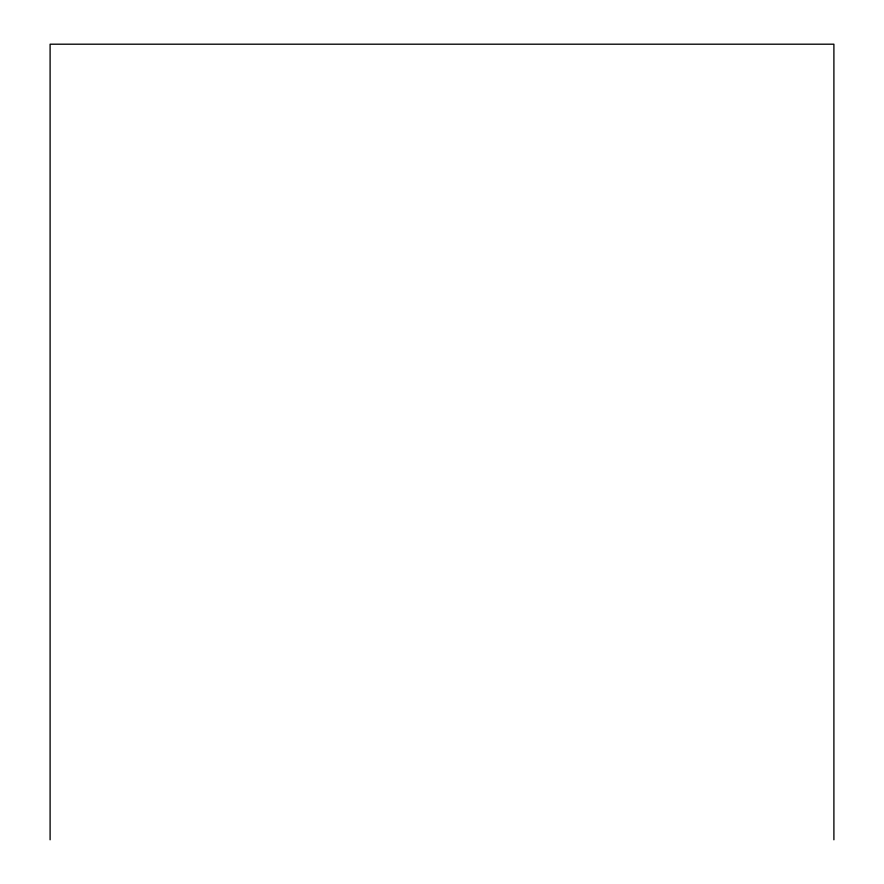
<?xml version="1.0" encoding="UTF-8"?>
<svg xmlns="http://www.w3.org/2000/svg" width="884" height="884" viewBox="0 0 884 884"><rect width="100%" height="100%" fill="white"/><g stroke="black" fill="none" stroke-linecap="round" stroke-linejoin="round"><path stroke-width="1.33" d="M833.899 839.8L833.899 44.2L50.101 44.2L50.101 839.8"/></g></svg>
